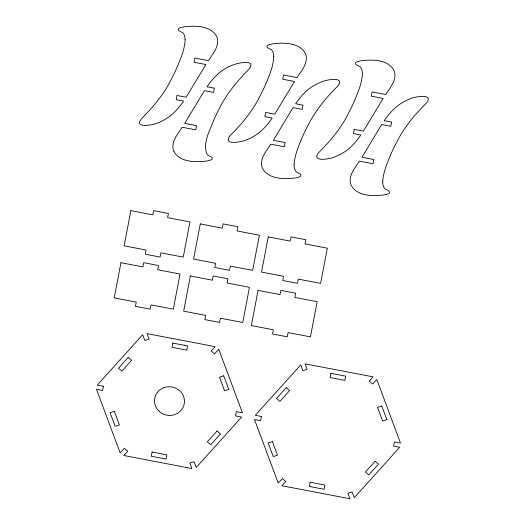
<?xml version="1.0" encoding="UTF-8"?>
<svg xmlns="http://www.w3.org/2000/svg" width="525" height="525" viewBox="0 0 525 525"><rect width="100%" height="100%" fill="white"/><g stroke="black" fill="none" stroke-linecap="round" stroke-linejoin="round"><path stroke-width="0.79" d="M173.978 151.469C178.703 160.381 190.043 161.903 199.152 161.615A61.484 58.57 11.3 0 0 203.306 161.352C209.042 161.07 217.593 159.147 208.012 155.243A7.304 6.956 11.3 0 1 206.725 153.681C202.735 141.98 210.328 129.819 214.2 119.031A211.726 201.705 11.3 0 1 219.227 108.734C226.557 93.706 237.457 80.962 249.04 69.09C257.565 58.249 235.633 63.361 231.807 65.441A48.497 46.2 11.3 0 0 224.411 69.136C217.245 73.474 211.732 79.971 207.007 86.782L214.364 88.187L213.563 92.407L204.422 90.661L184.708 123.362L196.527 125.619L195.72 129.839L182.09 127.234C178.178 133.58 172.292 139.958 172.915 147.919A12.488 11.898 11.3 0 0 173.978 151.469M185.122 39.408C184.78 49.777 180.357 59.463 176.374 68.86A211.726 201.705 11.3 0 1 171.347 79.163C164.194 93.627 153.95 106.188 142.603 117.547C131.329 129.15 153.982 125.272 158.767 122.456A48.497 46.2 11.3 0 0 166.156 118.755C173.329 114.417 178.841 107.927 183.56 101.108L176.21 99.704L177.01 95.484L186.152 97.23L205.866 64.529L194.047 62.272L194.854 58.052L208.484 60.657C212.389 54.311 218.282 47.933 217.658 39.972A12.488 11.898 11.3 0 0 216.595 36.422C211.87 27.51 200.53 25.988 191.422 26.276A61.484 58.57 11.3 0 0 187.268 26.539C181.532 26.821 172.981 28.744 182.562 32.648A7.304 6.956 11.3 0 1 183.848 34.21L184.761 36.415L185.122 39.408M273.748 56.352C273.413 66.721 268.984 76.414 265.007 85.805A211.726 201.705 11.3 0 1 259.973 96.108C252.827 110.572 242.583 123.132 231.236 134.492C219.955 146.094 242.616 142.222 247.4 139.401A48.497 46.2 11.3 0 0 254.789 135.699C261.955 131.362 267.468 124.871 272.193 118.059L264.836 116.648L265.637 112.429L274.778 114.174L294.492 81.48L282.68 79.216L283.48 74.996L297.111 77.602C301.022 71.256 306.908 64.883 306.285 56.917A12.488 11.898 11.3 0 0 305.222 53.366C300.497 44.454 289.157 42.932 280.048 43.221A61.484 58.57 11.3 0 0 275.894 43.483C270.165 43.765 261.608 45.688 271.189 49.599A7.304 6.956 11.3 0 1 272.475 51.155L273.387 53.366L273.748 56.352M294.098 164.253L294.256 167.514L295.358 170.625A7.304 6.956 11.3 0 0 296.638 172.187C306.219 176.092 297.668 178.021 291.939 178.297A61.484 58.57 11.3 0 1 287.785 178.559C278.677 178.848 267.337 177.325 262.605 168.413A12.488 11.898 11.3 0 1 261.548 164.863C260.925 156.903 266.812 150.524 270.716 144.178L284.353 146.783L285.154 142.564L273.341 140.306L293.055 107.605L302.19 109.351L302.997 105.131L295.641 103.727C300.366 96.915 305.878 90.418 313.044 86.08A48.497 46.2 11.3 0 1 320.434 82.386C325.218 79.564 347.872 75.685 336.597 87.294C325.251 98.647 315.007 111.208 307.86 125.678A211.726 201.705 11.3 0 0 302.827 135.975C298.942 145.018 294.847 154.317 294.098 164.253M362.381 73.303C362.04 83.665 357.617 93.358 353.633 102.756A211.726 201.705 11.3 0 1 348.607 113.052C341.453 127.516 331.209 140.077 319.863 151.436C308.588 163.039 331.242 159.167 336.026 156.345A48.497 46.2 11.3 0 0 343.416 152.644C350.582 148.306 356.101 141.816 360.819 135.004L353.469 133.593L354.27 129.373L363.405 131.119L383.125 98.424L371.306 96.16L372.107 91.941L385.744 94.546C389.648 88.2 395.542 81.828 394.918 73.861A12.488 11.898 11.3 0 0 393.855 70.311C389.13 61.399 377.783 59.876 368.675 60.165A61.484 58.57 11.3 0 0 364.521 60.428C358.792 60.71 350.241 62.639 359.822 66.544A7.304 6.956 11.3 0 1 361.108 68.099L362.02 70.311L362.381 73.303M382.725 181.197L382.889 184.459L383.985 187.569A7.304 6.956 11.3 0 0 385.271 189.131C394.852 193.036 386.302 194.965 380.566 195.241A61.484 58.57 11.3 0 1 376.412 195.503C367.303 195.792 355.963 194.27 351.238 185.358A12.488 11.898 11.3 0 1 350.175 181.808C349.552 173.847 355.438 167.468 359.349 161.123L372.98 163.734L373.787 159.508L361.968 157.251L381.682 124.55L390.823 126.302L391.624 122.076L384.267 120.671C388.992 113.859 394.505 107.369 401.671 103.025A48.497 46.2 11.3 0 1 409.067 99.33C413.844 96.508 436.505 92.63 425.23 104.239C413.877 115.592 403.64 128.153 396.487 142.623A211.726 201.705 11.3 0 0 391.46 152.919C387.568 161.963 383.473 171.262 382.725 181.197M120.94 262.71L114.247 297.898L136.237 302.105L135.437 306.324L150.209 309.153L151.01 304.927L173.335 309.192L180.029 274.011L157.71 269.738L158.511 265.519L143.738 262.697L142.938 266.917L120.94 262.71M130.856 210.637L124.156 245.825L146.147 250.025L145.346 254.251L160.118 257.073L160.919 252.853L183.245 257.119L189.938 221.931L167.619 217.665L168.42 213.439L153.648 210.617L152.847 214.837L130.856 210.637M103.386 386.262L102.578 390.482L96.475 389.314L120.166 452.924L124.287 448.343L127.726 451.185L123.821 455.516L191.887 468.53L189.853 463.063L194.093 461.685L196.245 467.467L241.631 417.067L235.522 415.898L236.329 411.679L242.432 412.847L218.741 349.237L214.62 353.817L211.181 350.976L215.086 346.638L147.02 333.631L149.054 339.098L144.815 340.469L142.662 334.694L97.276 385.094L103.386 386.262M152.106 452.025L151.298 456.251L166.071 459.073L166.878 454.847L152.106 452.025M172.837 343.087L172.029 347.307L186.802 350.136L187.609 345.909L172.837 343.087M190.372 275.986L183.671 311.174L205.662 315.374L204.862 319.6L219.634 322.422L220.434 318.202L242.76 322.468L249.454 287.28L227.135 283.014L227.935 278.795L213.163 275.966L212.363 280.192L190.372 275.986M200.281 223.906L193.581 259.094L215.578 263.301L214.771 267.52L229.543 270.349L230.35 266.123L252.669 270.395L259.37 235.207L237.044 230.934L237.845 226.715L223.079 223.893L222.272 228.113L200.281 223.906M258.051 290.384L251.357 325.572L273.348 329.772L272.541 333.998L287.313 336.82L288.12 332.601L310.439 336.866L317.139 301.678L294.814 297.412L295.621 293.193L280.849 290.364L280.042 294.591L258.051 290.384M268.229 236.9L261.535 272.088L283.526 276.294L282.719 280.514L297.491 283.336L298.298 279.116L320.618 283.382L327.318 248.194L304.992 243.928L305.799 239.708L291.027 236.88L290.22 241.106L268.229 236.9M261.437 416.476L260.636 420.702L254.527 419.534L278.224 483.138L282.345 478.564L285.777 481.405L281.879 485.737L349.945 498.75L347.904 493.283L352.144 491.905L354.296 497.687L399.689 447.287L393.579 446.119L394.387 441.892L400.49 443.061L376.799 379.457L372.678 384.038L369.239 381.189L373.137 376.858L305.077 363.845L307.112 369.311L302.873 370.689L300.72 364.914L255.334 415.308L261.437 416.476M310.157 482.245L309.356 486.465L324.128 489.293L324.929 485.067L310.157 482.245M330.894 373.308L330.087 377.527L344.859 380.349L345.66 376.13L330.894 373.308M128.146 357.473L118.44 368.248L121.879 371.096L131.585 360.321L128.146 357.473M217.028 431.064L207.323 441.84L210.761 444.688L220.467 433.913L217.028 431.064M286.204 387.693L276.498 398.468L279.937 401.317L289.642 390.534L286.204 387.693M375.086 461.285L365.38 472.06L368.812 474.902L378.518 464.126L375.086 461.285M114.352 411.357L110.112 412.735L115.178 426.339L119.418 424.961L114.352 411.357M223.729 375.821L219.489 377.199L224.556 390.797L228.795 389.425L223.729 375.821M272.403 441.577L268.163 442.956L273.23 456.56L277.469 455.182L272.403 441.577M381.787 406.042L377.547 407.42L382.613 421.017L386.853 419.639L381.787 406.042M159.475 411.626A15.041 14.326 11.3 0 0 184.157 404.237A15.041 14.326 11.3 0 0 164.725 387.371A15.041 14.326 11.3 0 0 159.475 411.626"/></g></svg>
